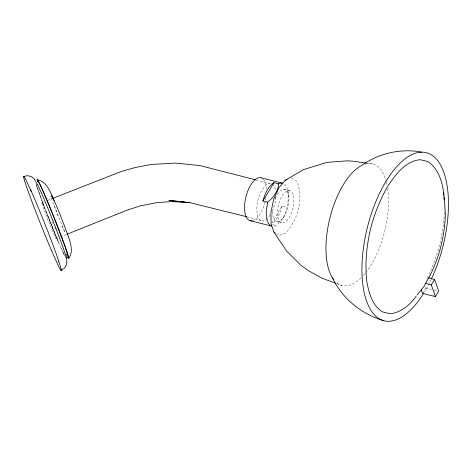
<?xml version="1.0" encoding="UTF-8"?>
<svg xmlns="http://www.w3.org/2000/svg" width="472" height="472" viewBox="0 0 472 472"><rect width="100%" height="100%" fill="white"/><g stroke="black" fill="none" stroke-linecap="round" stroke-linejoin="round"><path stroke-width="0.35" stroke-dasharray="2.36 1.77" d="M275.754 196.989L275.565 200.594L273.577 207.928L272.102 211.214M444.282 212.441C443.603 236.088 436.748 259.063 426.186 280.126M284.533 184.18A22.125 9.941 -75.9 0 1 287.578 204.181C286.74 212.577 282.811 220.489 275.884 225.516A22.125 9.941 -76 0 1 272.916 226.289M271.854 223.049L282.126 205.993L286.923 207.196M422.517 293.377L425.809 287.914L425.136 286.014M282.805 218.294L283.666 217.167M270.179 215.067L267.069 219.002A19.358 8.702 -75.9 0 1 257.736 216.483C255.187 205.698 258.249 193.526 265.671 185.29A19.358 8.702 -75.9 0 1 275.011 187.809L275.477 190.6M56.18 238.584L59.602 237.209M60.286 236.938L66.44 234.466M41.914 202.635L43.961 201.833M48.044 200.228L52.132 198.623M366.886 163.153L372.709 163.973M283.731 189.337L289.79 190.718M272.462 224.654L275.884 225.516M425.809 287.914L431.62 289.371M434.199 290.02L438.075 290.988M256.066 179.95L269.418 183.301M276.315 221.533L281.465 222.837M247.051 216.837L263.329 220.99M336.973 283.702L341.799 285.466M291.537 177.932L296.723 181.236C304.039 198.134 297.985 220.064 285.601 233.091L279.194 235.487L276.309 233.652M63.071 252.467L64.304 255.081L60.044 245.77M62.156 225.87L64.959 232.484L53.956 205.143M47.796 216.111L58.782 242.856L43.17 204.105L36.061 183.915M58.05 215.739L50.728 196.358L51.1 197.385M43.766 205.709L36.279 184.582M272.373 211.509A16.591 7.458 -75.9 0 0 272.574 214.937L274.055 219.551A16.591 7.458 -75.9 0 0 284.362 216.082A16.591 7.458 -75.9 0 0 288.61 195.39L286.947 191.072A16.591 7.458 -75.9 0 0 276.073 196.541M287.761 190.422L288.61 195.39M365.145 164.144A62.682 28.172 -75.9 0 1 386.196 181.425M386.373 182.086A62.682 28.172 -75.9 0 1 387.01 184.823M387.636 188.316A62.682 28.172 -75.9 0 1 365.983 272.338M365.068 273.477A62.682 28.172 -75.9 0 1 363.068 275.79M361.039 277.89A62.682 28.172 -75.9 0 1 336.79 282.87M431.131 279.554A86.653 38.946 -75.9 0 1 424.576 291.82M282.126 205.993A22.125 9.941 -75.9 0 1 272.149 223.663M275.023 198.818A16.591 7.458 -75.9 0 1 275.801 197.084M263.305 179.212A22.113 9.936 -76 0 1 266.55 189.183M266.037 197.597A22.113 9.936 -76 0 1 265.417 200.777M265.105 202.04A22.113 9.936 -76 0 1 252.101 220.766M67.042 255.918A42.403 1.587 68.3 0 1 66.05 253.901M53.135 223.716A42.403 1.587 68.3 0 1 52.333 221.728M64.9 256.125A40.562 1.516 68.3 0 1 49.932 221.48A40.562 1.516 68.3 0 1 36.368 184.8M67.177 255.706A40.562 1.516 68.3 0 1 66.133 253.73M55.56 229.486A40.562 1.516 68.3 0 1 54.705 227.398M293.006 194.411L292.227 192.771A16.591 7.458 -75.9 0 0 281.914 196.228A16.591 7.458 -75.9 0 0 277.672 216.943L279.023 220.784A16.591 7.458 -75.9 0 0 289.342 217.327A16.591 7.458 -75.9 0 0 293.584 196.612L293.006 194.411M45.389 213.208L42.073 203.786A19.358 0.726 68.3 0 1 49.117 218.825A19.358 0.726 68.3 0 1 55.991 238.354A19.358 0.726 68.3 0 1 45.389 213.208"/><path stroke-width="0.71" d="M261.116 177.832L282.775 183.254A22.125 9.941 -75.9 0 0 278.704 183.868C278.02 191.307 273.382 197.656 267.671 202.187L266.338 210.482A22.125 9.941 -76 0 0 271.553 226.041L250.018 220.66M267.671 202.187L262.88 200.983C264.898 194.134 267.695 186.764 273.913 182.664L278.704 183.868M421.177 289.572L422.517 293.377L435.426 296.611L438.718 291.147L434.588 279.43L428.623 277.931L423.762 286.805L417.177 294.829M428.541 278.392C438.913 258.786 444.671 236.855 445.332 214.689C444.093 196.364 444.524 173.348 427.927 161.548L420.086 159.701C404.823 161.229 395.453 175 387.518 186.558C379.671 200.759 373.482 215.798 369.93 231.658C366.414 247.859 364.939 264.503 366.714 281.023C368.791 292.516 371.995 305.172 382.432 311.903L390.273 313.75C401.283 312.582 410.156 304.753 416.286 295.997M68.759 258.52C73.443 252.03 70.747 243.611 68.452 236.726C63.165 222.772 58.245 208.594 51.513 195.255L54.221 200.6M262.88 200.983L273.913 182.664M435.426 296.611L431.302 284.887L434.588 279.43M366.16 163.052L352.336 161.111L346.926 160.852L326.954 162.362L303.584 169.595L285.123 180.333L278.757 187.956L273.707 199.296L270.957 212.099L271.064 223.84L274.002 232.183L286.651 251.057L300.8 265.164L308.924 270.975L322.5 278.392L335.592 283.194M60.9 270.291L64.151 268.491C67.567 265.146 67.083 260.231 65.956 256.013M67.124 234.195L125.935 210.595L139.96 205.969L157.182 202.553L171.625 201.609L189.756 202.577L186.882 202.276M52.817 198.358L120.932 171.619L134.886 167.595L151.618 164.421L175.33 163.082L199.762 165.542L255.358 179.773M285.123 180.333L287.047 179.614M23.96 176.481L27.299 175.649L30.816 176.398L33.772 178.434L35.719 181.449M185.449 202.128L168.923 200.405L190.6 202.836L246.343 216.654M421.691 152.143C400.704 148.09 378.379 153.359 361.121 165.79A62.682 28.172 -75.9 0 0 329.562 219.368A62.682 28.172 -75.9 0 0 333.875 279.878M425.337 283.395L431.302 284.887M37.276 179.802C46.327 181.278 50.044 191.06 53.183 198.559M383.146 320.506C361.404 313.921 342.342 298.658 332.565 278.032M274.002 232.183L275.158 232.92M28.857 193.178L32.338 202.718A50.699 1.9 68.3 0 0 53.755 255.629A50.699 1.9 68.3 0 0 60.528 266.934L58.782 261.352M443.645 192.428L443.804 195.266M443.922 197.402L444.04 199.532M423.785 293.112A86.653 38.946 -75.9 0 1 361.935 268.633A86.653 38.946 -75.9 0 1 424.534 152.338A86.653 38.946 -75.9 0 1 431.438 278.899M252.095 220.772A22.113 9.936 -75.9 0 1 245.511 198.647A22.113 9.936 -75.9 0 1 261.128 177.85M37.607 181.838A42.403 1.587 68.3 0 1 54.103 217.592A42.403 1.587 68.3 0 1 67.82 257.37M35.907 182.334A40.562 1.516 68.3 0 1 53.873 223.191M54.133 223.852A40.562 1.516 68.3 0 1 65.702 255.682M65.944 256.662A40.562 1.516 68.3 0 1 66.021 257.629L68.074 256.809A40.562 1.516 68.3 0 0 54.056 217.663A40.562 1.516 68.3 0 0 37.961 181.513M30.403 189.189A50.699 2.083 68.3 0 1 58.847 261.506M28.662 192.777A50.699 1.9 68.3 0 1 31.176 191.42"/></g></svg>
